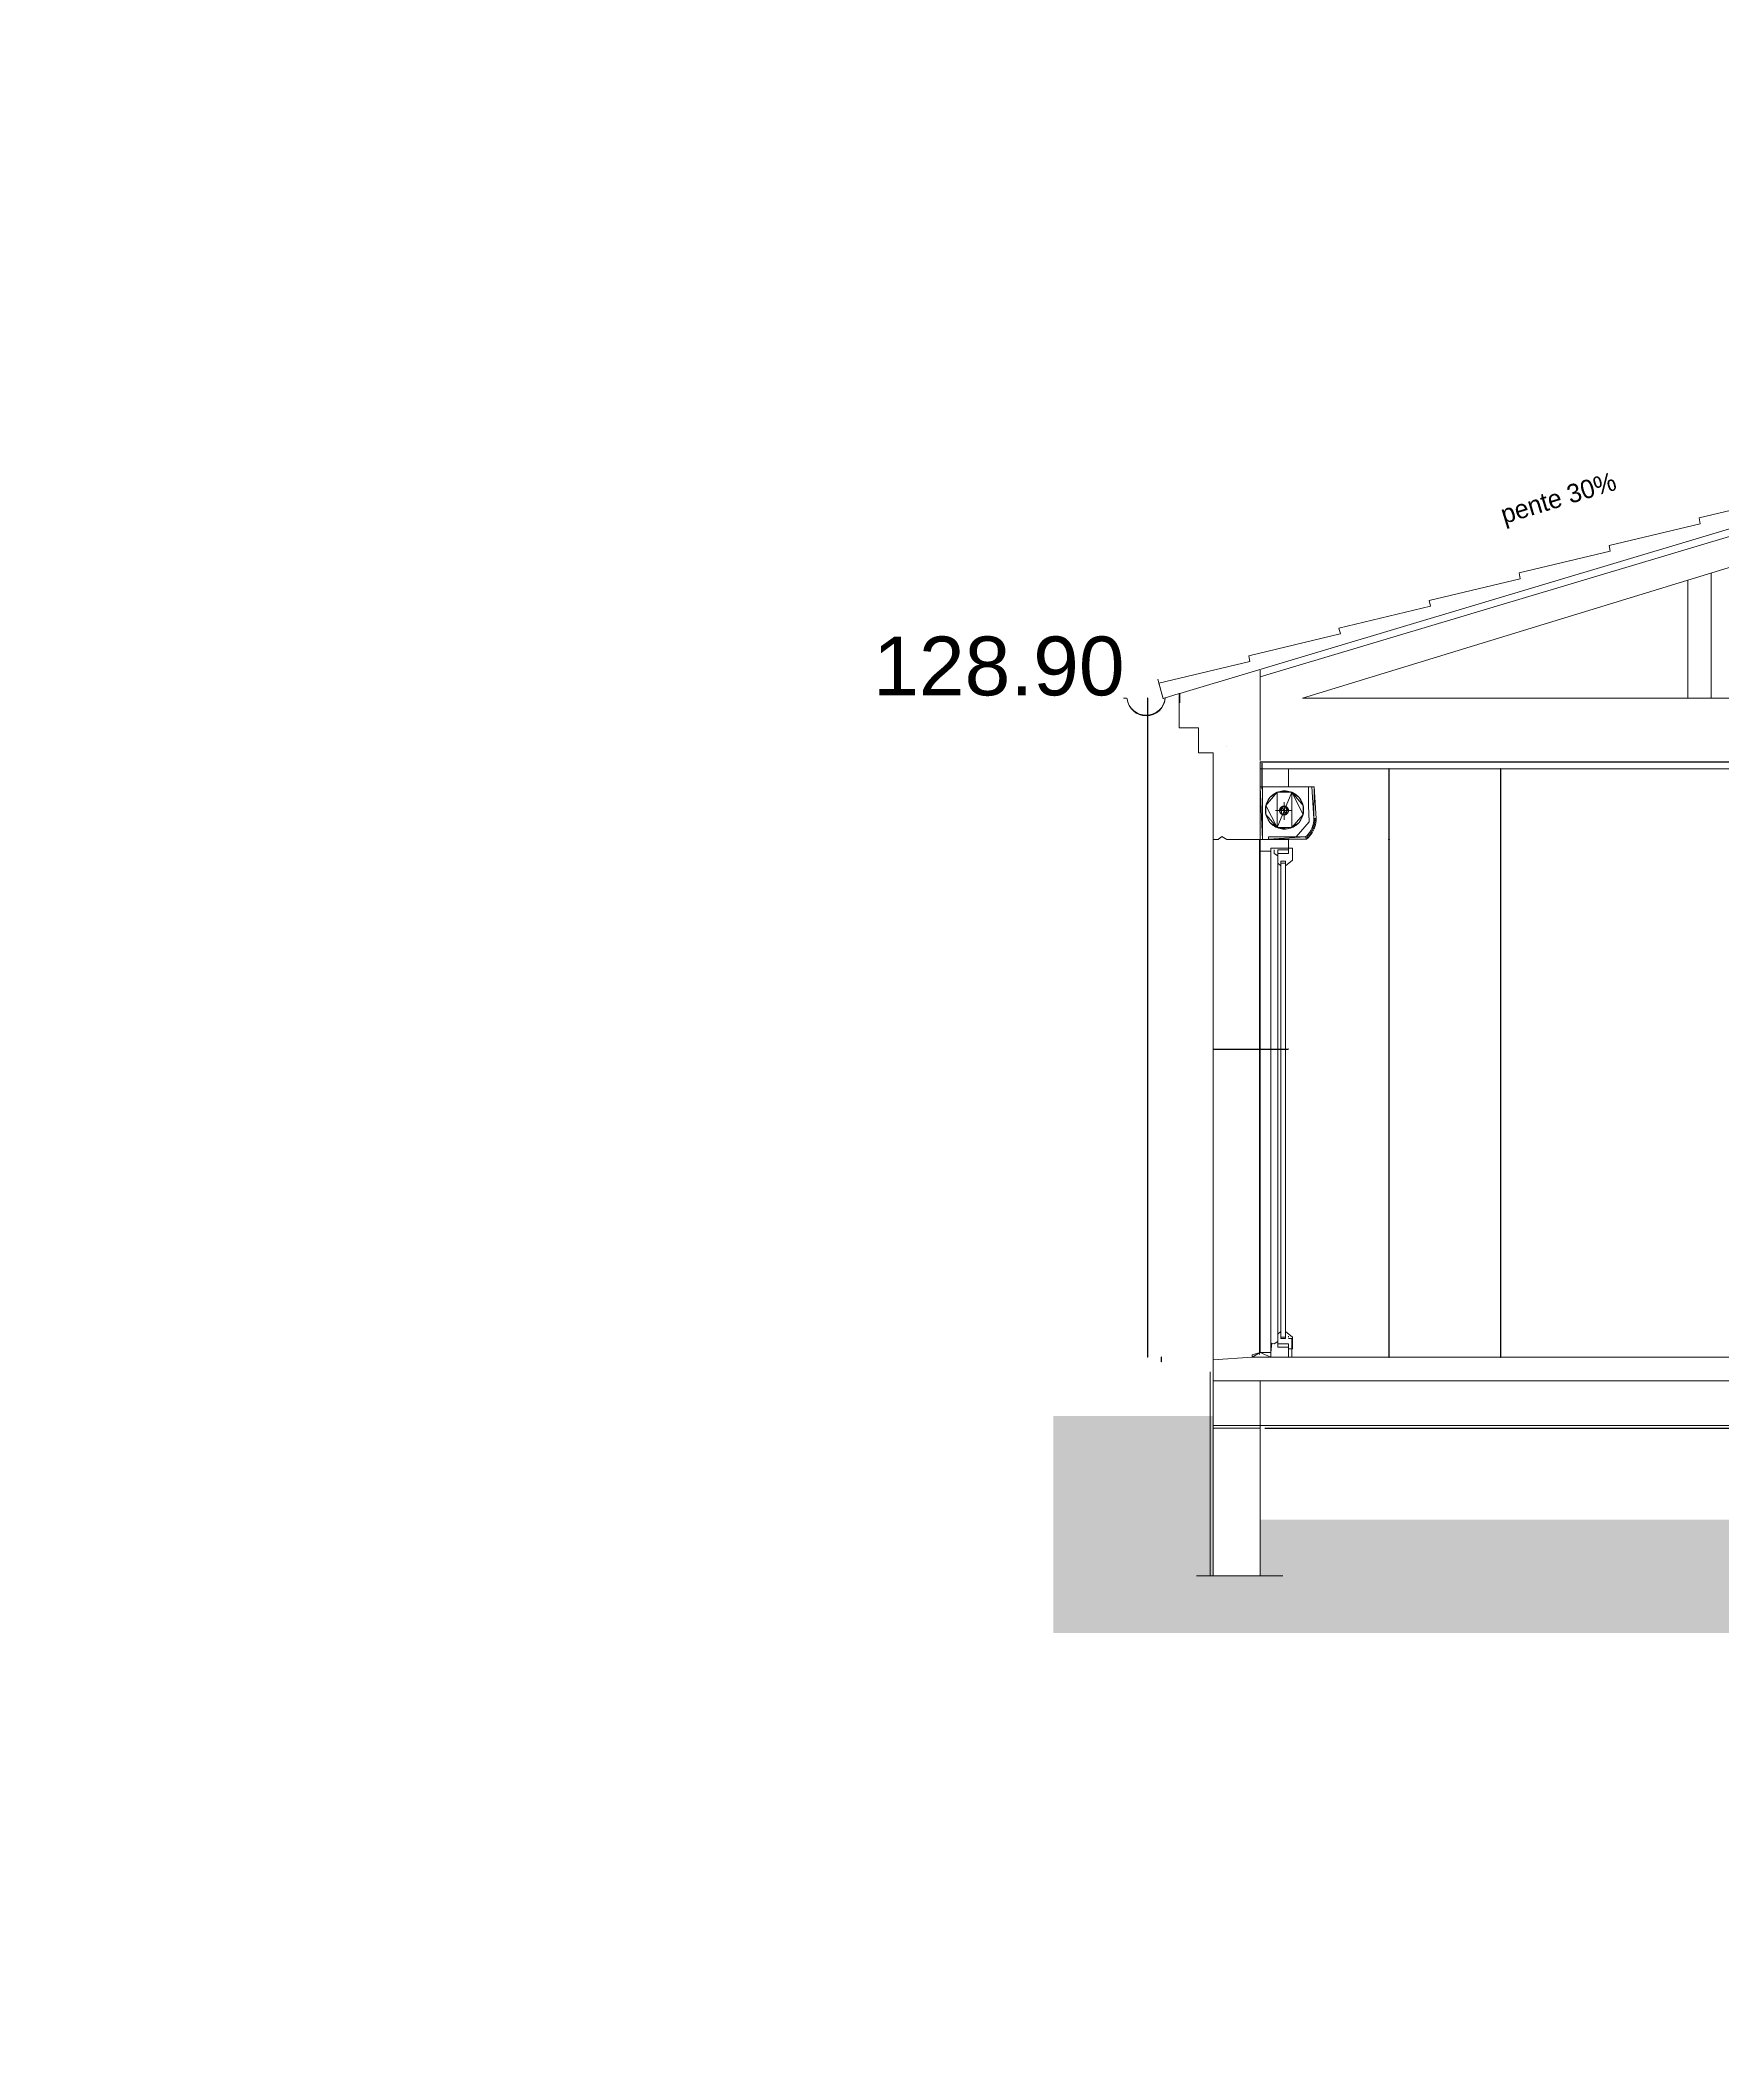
# Model space of a CAD drawing. Header units: metres. Extents: x -12536 to 12621, y -17191 to 9596.
# Drawn here: x -7895 to -7180, y -11956 to -11105 of the extents above; entities that cross this region are included whole.
import ezdxf
from ezdxf.enums import TextEntityAlignment as Align
from ezdxf.lldxf.tags import DXFTag

# ---------------------------------------------------------------- set-up
doc = ezdxf.new("R2010")
doc.units = ezdxf.units.M
doc.header["$MEASUREMENT"] = 0
doc.header["$PDMODE"] = 2
doc.header["$PDSIZE"] = 0.25
for name, color, linetype in [('Calque commun', 7, 'Continuous'), ('Cotations', 7, 'Continuous'), ('Layer4', 7, 'Continuous'), ('Textes', 7, 'Continuous')]:
    doc.layers.add(name, color=color, linetype=linetype)
doc.styles.add('Arial8', font='arial.ttf', dxfattribs={"height": 0.25})
doc.styles.add('Century Gothic18', font='GOTHIC.TTF', dxfattribs={"height": 0.18})
doc.styles.add('Century Gothic25', font='GOTHIC.TTF', dxfattribs={"height": 0.206042})
tags = doc.linetypes.add('HIDDEN', pattern=[0.375, 0.25, -0.125]).pattern_tags.tags
tags[6:7] = [DXFTag(74, 4), DXFTag(75, 0), DXFTag(340, '0'), DXFTag(46, 1.0), DXFTag(50, 0.0), DXFTag(44, 0.0), DXFTag(45, 0.0)]
tags[4:5] = [DXFTag(74, 4), DXFTag(75, 0), DXFTag(340, '0'), DXFTag(46, 1.0), DXFTag(50, 0.0), DXFTag(44, 0.0), DXFTag(45, 0.0)]
tags = doc.linetypes.add('HIDDENX2', pattern=[0.75, 0.5, -0.25]).pattern_tags.tags
tags[6:7] = [DXFTag(74, 4), DXFTag(75, 0), DXFTag(340, '0'), DXFTag(46, 1.0), DXFTag(50, 0.0), DXFTag(44, 0.0), DXFTag(45, 0.0)]
tags[4:5] = [DXFTag(74, 4), DXFTag(75, 0), DXFTag(340, '0'), DXFTag(46, 1.0), DXFTag(50, 0.0), DXFTag(44, 0.0), DXFTag(45, 0.0)]
doc.dimstyles.new('DIM21', dxfattribs={"dimtxt": 0.18, "dimasz": 0.035, "dimexe": 0.05, "dimexo": 0, "dimgap": 0.05, "dimtad": 1, "dimzin": 1, "dimdsep": 46, "dimtxsty": 'Century Gothic18', "dimblk": 'ORIGIN', "dimcen": 0.09, "dimdle": 0.05, "dimadec": 0, "dimazin": 0, "dimtfac": 1, "dimtdec": 4, "dimtix": 1, "dimtofl": 0, "dimtmove": 0, "dimatfit": 3, "dimfxl": 0.05, "dimfxlon": 1, "dimfrac": 2, "dimtolj": 1, "dimtzin": 0, "dimarcsym": 2})

# ---------------------------------------------------------------- blocks, each defined once
blk = doc.blocks.new('_ORIGIN')
at = {"color": 0, "linetype": 'ByBlock', "lineweight": -2}
blk.add_line((0, 0), (-1, 0), dxfattribs=at)
blk.add_circle((0, 0), 0.5, dxfattribs=at)
blk = doc.blocks.new('*D2116')
at = {"layer": 'Cotations', "color": 0, "linetype": 'ByBlock', "lineweight": -2, "transparency": 16777216}
for p, q in [((-7322.03, -11444.18), (-7321.93, -11444.18)), ((-7321.98, -11664.14), (-7321.98, -11444.21)), ((-7322.03, -11664.18), (-7321.93, -11664.18))]:
    blk.add_line(p, q, dxfattribs=at)
at = {"layer": 'Defpoints', "color": 0, "linetype": 'Continuous', "transparency": 16777216}
for p in [(-7335.95, -11444.18), (-7321.98, -11444.18), (-7335.95, -11664.18)]:
    blk.add_point(p, dxfattribs=at)
at = {"layer": 'Cotations', "color": 0, "linetype": 'Continuous', "lineweight": -2, "transparency": 16777216, "xscale": 0.03500000014901161, "yscale": 0.03500000014901161, "zscale": 0.03500000014901161}
for p, rotation in [((-7321.98, -11444.18), 90), ((-7321.98, -11664.18), 270)]:
    blk.add_blockref('_ORIGIN', p, dxfattribs=dict(at, rotation=rotation))
at = {"layer": 'Cotations', "color": 7, "linetype": 'Continuous', "lineweight": 5, "transparency": 16777216, "insert": (-7322.03, -11554.18), "char_height": 0.18, "attachment_point": 8, "rotation": 90, "line_spacing_factor": 0.776067, "style": 'Century Gothic18'}
blk.add_mtext('\\A1;220.00', dxfattribs=at)
blk = doc.blocks.new('*D2117')
at = {"layer": 'Cotations', "color": 0, "linetype": 'ByBlock', "lineweight": -2, "transparency": 16777216}
for p, q in [((-7274.49, -11414.18), (-7274.59, -11414.18)), ((-7274.54, -11664.14), (-7274.54, -11414.21)), ((-7274.49, -11664.18), (-7274.59, -11664.18))]:
    blk.add_line(p, q, dxfattribs=at)
at = {"layer": 'Defpoints', "color": 0, "linetype": 'Continuous', "transparency": 16777216}
for p in [(-7274.54, -11414.18), (-7242.31, -11414.18), (-7242.31, -11664.18)]:
    blk.add_point(p, dxfattribs=at)
at = {"layer": 'Cotations', "color": 0, "linetype": 'Continuous', "lineweight": -2, "transparency": 16777216, "xscale": 0.03500000014901161, "yscale": 0.03500000014901161, "zscale": 0.03500000014901161}
for p, rotation in [((-7274.54, -11414.18), 90), ((-7274.54, -11664.18), 270)]:
    blk.add_blockref('_ORIGIN', p, dxfattribs=dict(at, rotation=rotation))
at = {"layer": 'Cotations', "color": 7, "linetype": 'Continuous', "lineweight": 5, "transparency": 16777216, "insert": (-7274.59, -11539.18), "char_height": 0.18, "attachment_point": 8, "rotation": 90, "line_spacing_factor": 0.776067, "style": 'Century Gothic18'}
blk.add_mtext('\\A1;250.00', dxfattribs=at)
blk = doc.blocks.new('*D2118')
at = {"layer": 'Cotations', "color": 0, "linetype": 'ByBlock', "lineweight": -2, "transparency": 16777216}
for p, q in [((-7376.74, -11533.28), (-7376.74, -11533.38)), ((-7376.7, -11533.33), (-7364.77, -11533.33)), ((-7364.74, -11533.28), (-7364.74, -11533.38))]:
    blk.add_line(p, q, dxfattribs=at)
at = {"layer": 'Defpoints', "color": 0, "linetype": 'Continuous', "transparency": 16777216}
for p in [(-7376.74, -11414.18), (-7364.74, -11414.18), (-7364.74, -11533.33)]:
    blk.add_point(p, dxfattribs=at)
at = {"layer": 'Cotations', "color": 0, "linetype": 'Continuous', "lineweight": -2, "transparency": 16777216, "xscale": 0.03500000014901161, "yscale": 0.03500000014901161, "zscale": 0.03500000014901161, "rotation": 180}
blk.add_blockref('_ORIGIN', (-7376.74, -11533.33), dxfattribs=at)
at = {"layer": 'Cotations', "color": 0, "linetype": 'Continuous', "lineweight": -2, "transparency": 16777216, "xscale": 0.03500000014901161, "yscale": 0.03500000014901161, "zscale": 0.03500000014901161}
blk.add_blockref('_ORIGIN', (-7364.74, -11533.33), dxfattribs=at)
at = {"layer": 'Cotations', "color": 7, "linetype": 'Continuous', "lineweight": 5, "transparency": 16777216, "insert": (-7370.74, -11533.28), "char_height": 0.18, "attachment_point": 8, "line_spacing_factor": 0.776067, "style": 'Century Gothic18'}
blk.add_mtext('\\A1;12.00', dxfattribs=at)
blk = doc.blocks.new('*D2119')
at = {"layer": 'Cotations', "color": 0, "linetype": 'ByBlock', "lineweight": -2, "transparency": 16777216}
for p, q in [((-7396.74, -11533.28), (-7396.74, -11533.38)), ((-7396.7, -11533.33), (-7376.77, -11533.33)), ((-7376.74, -11533.28), (-7376.74, -11533.38))]:
    blk.add_line(p, q, dxfattribs=at)
at = {"layer": 'Defpoints', "color": 0, "linetype": 'Continuous', "transparency": 16777216}
for p in [(-7396.74, -11404.73), (-7376.74, -11414.18), (-7376.74, -11533.33)]:
    blk.add_point(p, dxfattribs=at)
at = {"layer": 'Cotations', "color": 0, "linetype": 'Continuous', "lineweight": -2, "transparency": 16777216, "xscale": 0.03500000014901161, "yscale": 0.03500000014901161, "zscale": 0.03500000014901161, "rotation": 180}
blk.add_blockref('_ORIGIN', (-7396.74, -11533.33), dxfattribs=at)
at = {"layer": 'Cotations', "color": 0, "linetype": 'Continuous', "lineweight": -2, "transparency": 16777216, "xscale": 0.03500000014901161, "yscale": 0.03500000014901161, "zscale": 0.03500000014901161}
blk.add_blockref('_ORIGIN', (-7376.74, -11533.33), dxfattribs=at)
at = {"layer": 'Cotations', "color": 7, "linetype": 'Continuous', "lineweight": 5, "transparency": 16777216, "insert": (-7386.74, -11533.28), "char_height": 0.18, "attachment_point": 8, "line_spacing_factor": 0.776067, "style": 'Century Gothic18'}
blk.add_mtext('\\A1;20.00', dxfattribs=at)
blk = doc.blocks.new('*D2121')
at = {"layer": 'Cotations', "color": 0, "linetype": 'ByBlock', "lineweight": -2, "transparency": 16777216}
for p, q in [((-7322.03, -11414.18), (-7321.93, -11414.18)), ((-7321.98, -11444.14), (-7321.98, -11414.21)), ((-7322.03, -11444.18), (-7321.93, -11444.18))]:
    blk.add_line(p, q, dxfattribs=at)
at = {"layer": 'Defpoints', "color": 0, "linetype": 'Continuous', "transparency": 16777216}
for p in [(-7335.95, -11414.18), (-7321.98, -11414.18), (-7335.95, -11444.18)]:
    blk.add_point(p, dxfattribs=at)
at = {"layer": 'Cotations', "color": 0, "linetype": 'Continuous', "lineweight": -2, "transparency": 16777216, "xscale": 0.03500000014901161, "yscale": 0.03500000014901161, "zscale": 0.03500000014901161}
for p, rotation in [((-7321.98, -11414.18), 90), ((-7321.98, -11444.18), 270)]:
    blk.add_blockref('_ORIGIN', p, dxfattribs=dict(at, rotation=rotation))
at = {"layer": 'Cotations', "color": 7, "linetype": 'Continuous', "lineweight": 5, "transparency": 16777216, "insert": (-7322.03, -11429.18), "char_height": 0.18, "attachment_point": 8, "rotation": 90, "line_spacing_factor": 0.776067, "style": 'Century Gothic18'}
blk.add_mtext('\\A1;30.00', dxfattribs=at)
blk = doc.blocks.new('*D1980')
at = {"layer": 'Cotations', "color": 0, "linetype": 'ByBlock', "lineweight": -2, "transparency": 16777216}
for p, q in [((-7418.69, -11664.18), (-7418.74, -11664.18)), ((-7418.69, -11666.18), (-7418.74, -11666.18)), ((-7418.69, -11666.15), (-7418.69, -11664.21))]:
    blk.add_line(p, q, dxfattribs=at)
at = {"layer": 'Defpoints', "color": 0, "linetype": 'Continuous', "transparency": 16777216}
for p in [(-7418.69, -11664.18), (-7418.69, -11664.18), (-7418.69, -11666.18)]:
    blk.add_point(p, dxfattribs=at)
at = {"layer": 'Cotations', "color": 0, "linetype": 'Continuous', "lineweight": -2, "transparency": 16777216, "xscale": 0.03500000014901161, "yscale": 0.03500000014901161, "zscale": 0.03500000014901161}
for p, rotation in [((-7418.69, -11664.18), 90), ((-7418.69, -11666.18), 270)]:
    blk.add_blockref('_ORIGIN', p, dxfattribs=dict(at, rotation=rotation))
at = {"layer": 'Cotations', "color": 7, "linetype": 'Continuous', "lineweight": 5, "transparency": 16777216, "insert": (-7418.74, -11665.18), "char_height": 0.18, "attachment_point": 8, "rotation": 90, "line_spacing_factor": 0.776067, "style": 'Century Gothic18'}
blk.add_mtext('\\A1;2.00', dxfattribs=at)
blk = doc.blocks.new('*D1982')
at = {"layer": 'Cotations', "color": 0, "linetype": 'ByBlock', "lineweight": -2, "transparency": 16777216}
for p, q in [((-7424.52, -11384.18), (-7424.57, -11384.18)), ((-7424.52, -11664.14), (-7424.52, -11384.22)), ((-7424.52, -11664.18), (-7424.57, -11664.18))]:
    blk.add_line(p, q, dxfattribs=at)
at = {"layer": 'Defpoints', "color": 0, "linetype": 'Continuous', "transparency": 16777216}
for p in [(-7424.52, -11384.18), (-7424.52, -11384.18), (-7424.52, -11664.18)]:
    blk.add_point(p, dxfattribs=at)
at = {"layer": 'Cotations', "color": 0, "linetype": 'Continuous', "lineweight": -2, "transparency": 16777216, "xscale": 0.03500000014901161, "yscale": 0.03500000014901161, "zscale": 0.03500000014901161}
for p, rotation in [((-7424.52, -11384.18), 90), ((-7424.52, -11664.18), 270)]:
    blk.add_blockref('_ORIGIN', p, dxfattribs=dict(at, rotation=rotation))
at = {"layer": 'Cotations', "color": 7, "linetype": 'Continuous', "lineweight": 5, "transparency": 16777216, "insert": (-7424.57, -11524.18), "char_height": 0.18, "attachment_point": 8, "rotation": 90, "line_spacing_factor": 0.776067, "style": 'Century Gothic18'}
blk.add_mtext('\\A1;280.00', dxfattribs=at)

msp = doc.modelspace()

# ---------------------------------------------------------------- hatches: boundary and pattern name
at = {"layer": 'Calque commun', "linetype": 'Continuous', "lineweight": 20, "true_color": 0xc0c0c0}
msp.add_hatch(color=9, dxfattribs=at).paths.add_polyline_path([(-6430.719, -11781.407), (-6430.719, -11674.18), (-6496.577, -11674.18), (-6496.577, -11734.674), (-6496.577, -11757.075), (-6516.577, -11757.075), (-6516.577, -11733.18), (-7376.738, -11733.18), (-7376.738, -11757.075), (-7396.737, -11757.075), (-7396.737, -11689.181), (-7464.622, -11689.181), (-7464.622, -11781.407)])

# ---------------------------------------------------------------- linework, layer by layer
at = {"layer": 'Calque commun', "color": 7, "linetype": 'Continuous', "lineweight": 20}
for p, q in [((-7410.824, -11382.232), (-6945.134, -11242.764)), ((-7376.738, -11375.165), (-6945.134, -11245.903)), ((-7417.945, -11384.532), (-7420.212, -11376.106)), ((-7417.945, -11384.531), (-7420.212, -11376.106)), ((-7376.738, -11410.679), (-7376.738, -11375.165)), ((-7433.507, -11384.18), (-7434.849, -11384.18)), ((-7433.322, -11384.332), (-7433.507, -11384.18)), ((-7391.189, -11404.56), (-7391.189, -11404.56)), ((-7396.737, -11415.107), (-7396.737, -11415.107)), ((-6516.577, -11411.179), (-7376.738, -11411.179)), ((-7376.738, -11414.179), (-7376.738, -11411.179)), ((-6516.577, -11414.179), (-7376.738, -11414.179)), ((-7376.738, -11414.179), (-7376.738, -11444.179)), ((-7376.738, -11444.178), (-7376.738, -11414.179)), ((-7376.738, -11414.18), (-7376.738, -11444.179)), ((-7364.738, -11414.179), (-7364.738, -11421.812)), ((-7394.589, -11444.179), (-7396.737, -11444.179)), ((-7393.089, -11443.021), (-7394.589, -11444.178)), ((-7390.871, -11444.179), (-7393.089, -11443.021)), ((-7390.873, -11444.179), (-7376.738, -11444.179)), ((-7377.078, -11444.179), (-7364.738, -11444.179)), ((-7376.738, -11444.179), (-7376.738, -11449.177)), ((-7376.738, -11449.177), (-7372.246, -11449.177)), ((-7364.737, -11447.981), (-7372.246, -11447.981)), ((-7372.246, -11447.981), (-7372.246, -11449.177)), ((-7372.246, -11449.177), (-7372.246, -11447.981)), ((-7372.246, -11447.981), (-7364.737, -11447.981)), ((-7364.738, -11447.121), (-7364.738, -11444.179)), ((-7364.738, -11444.179), (-7364.738, -11447.981)), ((-7380.186, -11664.18), (-7396.737, -11665.285)), ((-7396.737, -11665.285), (-7396.737, -11674.18)), ((-7396.737, -11757.075), (-7396.737, -11669.18)), ((-7364.738, -11664.18), (-7380.186, -11664.18)), ((-6516.577, -11664.18), (-7364.738, -11664.18)), ((-7396.737, -11757.075), (-7396.737, -11674.18)), ((-6496.576, -11674.18), (-7396.737, -11674.18)), ((-7376.738, -11693.181), (-7376.738, -11674.18)), ((-7366.737, -11674.18), (-7366.737, -11674.18)), ((-7366.737, -11674.18), (-7366.737, -11674.18)), ((-7366.737, -11674.18), (-7366.737, -11674.18)), ((-7366.737, -11674.18), (-7366.737, -11674.18)), ((-6516.575, -11693.181), (-7396.737, -11693.181)), ((-7376.738, -11694.27), (-7396.737, -11694.27)), ((-7376.738, -11693.181), (-7376.738, -11757.075)), ((-7376.738, -11695.18), (-7376.738, -11757.075))]:
    msp.add_line(p, q, dxfattribs=at)
at = {"layer": 'Calque commun', "color": 7, "linetype": 'Continuous', "lineweight": 5}
for p, q in [((-7358.707, -11384.18), (-6945.133, -11257.538)), ((-7185.026, -11330.997), (-7185.026, -11384.18)), ((-7195.025, -11384.18), (-7195.025, -11334.059)), ((-7358.707, -11384.18), (-6531.557, -11384.18)), ((-7185.026, -11384.18), (-7195.025, -11384.18)), ((-7185.023, -11384.2), (-7195.023, -11384.2)), ((-7411.123, -11396.771), (-7411.123, -11394.884)), ((-7402.985, -11407.438), (-7402.985, -11405.491)), ((-7356.157, -11429.741), (-7356.157, -11421.812)), ((-7363.188, -11431.935), (-7370.195, -11431.935)), ((-7366.594, -11435.905), (-7366.594, -11428.422)), ((-7355.876, -11436.69), (-7356.157, -11429.741)), ((-7361.442, -11443.071), (-7355.876, -11436.69)), ((-7361.442, -11443.071), (-7355.876, -11436.69)), ((-7396.737, -11444.179), (-7396.737, -11667.37)), ((-7377.078, -11444.179), (-7364.738, -11444.179)), ((-7377.078, -11444.179), (-7364.737, -11444.179)), ((-7377.078, -11444.179), (-7377.078, -11663.083)), ((-7364.737, -11444.179), (-7376.738, -11444.179)), ((-7364.737, -11444.179), (-7376.738, -11444.179)), ((-7376.738, -11449.177), (-7376.738, -11662.179)), ((-7372.246, -11449.177), (-7372.239, -11662.18)), ((-7370.737, -11448.678), (-7370.737, -11450.178)), ((-7370.737, -11448.678), (-7370.737, -11450.178)), ((-7370.737, -11450.178), (-7369.237, -11451.179)), ((-7370.737, -11450.178), (-7369.237, -11451.179)), ((-7369.237, -11450.178), (-7369.237, -11448.678)), ((-7369.237, -11448.678), (-7364.737, -11448.678)), ((-7369.237, -11450.178), (-7369.237, -11448.678)), ((-7369.237, -11448.678), (-7364.737, -11448.678)), ((-7369.237, -11451.179), (-7369.237, -11450.178)), ((-7364.737, -11450.178), (-7369.237, -11450.178)), ((-7369.237, -11450.178), (-7369.237, -11454.254)), ((-7369.237, -11451.179), (-7369.237, -11450.178)), ((-7364.737, -11450.178), (-7369.237, -11450.178)), ((-7369.237, -11450.178), (-7369.237, -11454.254)), ((-7364.737, -11448.678), (-7364.737, -11444.179)), ((-7364.737, -11448.678), (-7364.737, -11444.179)), ((-7362.938, -11447.981), (-7364.737, -11447.981)), ((-7364.737, -11447.981), (-7364.737, -11450.178)), ((-7362.938, -11447.981), (-7364.737, -11447.981)), ((-7364.737, -11447.981), (-7364.737, -11450.178)), ((-7362.938, -11452.981), (-7362.938, -11447.981)), ((-7362.938, -11452.981), (-7362.938, -11447.981)), ((-7369.237, -11454.254), (-7368.012, -11455.411)), ((-7369.237, -11454.254), (-7368.012, -11455.411)), ((-7369.237, -11454.254), (-7369.237, -11654.411)), ((-7368.012, -11454.254), (-7368.012, -11453.446)), ((-7368.012, -11453.446), (-7366.012, -11453.446)), ((-7368.012, -11454.254), (-7368.012, -11453.446)), ((-7368.012, -11453.446), (-7366.012, -11453.446)), ((-7368.012, -11453.446), (-7368.012, -11656.214)), ((-7368.012, -11455.411), (-7368.012, -11454.254)), ((-7368.012, -11454.254), (-7366.012, -11454.254)), ((-7368.012, -11455.411), (-7368.012, -11454.254)), ((-7368.012, -11454.254), (-7366.012, -11454.254)), ((-7366.012, -11455.414), (-7362.938, -11452.981)), ((-7366.012, -11455.414), (-7362.938, -11452.981)), ((-7366.012, -11453.446), (-7366.012, -11455.414)), ((-7366.012, -11453.446), (-7366.012, -11455.414)), ((-7366.012, -11453.446), (-7366.012, -11656.214)), ((-7369.237, -11654.411), (-7368.012, -11653.255)), ((-7369.237, -11658.487), (-7369.237, -11654.411)), ((-7366.012, -11653.251), (-7362.938, -11655.685)), ((-7372.239, -11662.18), (-7371.798, -11658.261)), ((-7371.798, -11658.261), (-7370.737, -11658.487)), ((-7370.737, -11658.487), (-7369.237, -11657.487)), ((-7369.237, -11659.987), (-7369.237, -11657.203)), ((-7369.237, -11658.487), (-7369.237, -11659.987)), ((-7364.737, -11658.487), (-7369.237, -11658.487)), ((-7364.737, -11659.987), (-7369.237, -11659.987)), ((-7369.237, -11659.987), (-7364.737, -11659.987)), ((-7368.012, -11655.62), (-7366.012, -11655.62)), ((-7368.012, -11656.214), (-7366.012, -11656.214)), ((-7364.737, -11655.298), (-7364.737, -11655.708)), ((-7364.737, -11656.179), (-7363.238, -11656.179)), ((-7364.737, -11663.987), (-7364.737, -11658.487)), ((-7362.938, -11660.685), (-7364.737, -11660.685)), ((-7363.238, -11656.179), (-7363.238, -11664.179)), ((-7362.938, -11655.685), (-7362.938, -11660.685))]:
    msp.add_line(p, q, dxfattribs=at)
at = {"layer": 'Calque commun', "color": 5, "linetype": 'ByBlock', "lineweight": -2}
msp.add_line((-7376.738, -11411.179), (-6516.577, -11411.179), dxfattribs=at)
at = {"layer": 'Calque commun', "color": 3, "linetype": 'ByBlock', "lineweight": -2}
for p, q in [((-7375.989, -11411.785), (-7375.989, -11422.922)), ((-7374.799, -11694.27), (-6514.637, -11694.27))]:
    msp.add_line(p, q, dxfattribs=at)
at = {"layer": 'Calque commun', "color": 7, "linetype": 'HIDDEN', "lineweight": 20}
msp.add_line((-7398.008, -11670.384), (-7398.008, -11757.075), dxfattribs=at)
at = {"layer": 'Calque commun', "color": 7, "linetype": 'HIDDENX2', "lineweight": 20}
msp.add_line((-7367.134, -11757.075), (-7403.84, -11757.075), dxfattribs=at)
at = {"layer": 'Calque commun', "color": 7, "linetype": 'Continuous', "lineweight": 20, "flags": 128}
msp.add_lwpolyline([(-7433.308, -11384.435, 0.9019888), (-7417.059, -11384.332)], format="xyb", dxfattribs=at)
at = {"layer": 'Calque commun', "color": 7, "linetype": 'Continuous', "lineweight": 5, "flags": 128}
msp.add_lwpolyline([(-7433.307, -11384.435, 0.8771224), (-7417.04, -11384.18)], format="xyb", dxfattribs=at)
at = {"layer": 'Cotations', "color": 7, "linetype": 'Continuous', "lineweight": 20}
for p, q in [((-7376.738, -11375.165), (-7376.738, -11372.282)), ((-7410.824, -11382.107), (-7410.824, -11386.163)), ((-7410.824, -11385.374), (-7410.824, -11382.232))]:
    msp.add_line(p, q, dxfattribs=at)
at = {"layer": 'Cotations', "color": 20, "linetype": 'Continuous', "lineweight": 5}
msp.add_line((-7410.824, -11386.163), (-7410.824, -11382.107), dxfattribs=at)
at = {"layer": 'Cotations', "color": 6, "linetype": 'Continuous', "lineweight": 20}
msp.add_polyline3d([(-7396.737, -11444.179, 0), (-7396.737, -11407.438, 0), (-7402.985, -11407.438, 0), (-7402.985, -11396.771, 0), (-7411.122, -11396.771, 0), (-7411.122, -11382.233, 0), (-7417.984, -11384.377, 0), (-7419.789, -11377.872, 0), (-7381.061, -11368.649, 0), (-7381.519, -11366.154, 0), (-7342.792, -11356.932, 0), (-7342.594, -11356.879, 0), (-7343.252, -11354.437, 0), (-7304.324, -11345.166, 0), (-7304.91, -11342.702, 0), (-7266.254, -11333.497, 0), (-7266.712, -11331.001, 0), (-7227.984, -11321.78, 0), (-7228.443, -11319.284, 0), (-7189.715, -11310.062, 0), (-7190.173, -11307.566, 0), (-7151.446, -11298.344, 0)], dxfattribs=at)

# ---------------------------------------------------------------- texts
at = {"layer": 'Layer4', "color": 7, "linetype": 'ByBlock', "lineweight": -2, "style": 'Century Gothic25'}
msp.add_text('pente 30%', height=7.9, rotation=16.927455, dxfattribs=at).set_placement((-7275.341, -11302.639), align=Align.TOP_LEFT)
at = {"layer": 'Textes', "color": 5, "linetype": 'ByBlock', "lineweight": -2, "style": 'Arial8'}
msp.add_text('128.90', height=25, dxfattribs=at).set_placement((-7541.166, -11383.012))

# ---------------------------------------------------------------- dimensions: what is measured, and where the dimension line sits
at = {"layer": 'Cotations', "color": 14, "linetype": 'Continuous', "lineweight": 5}
dim = msp.add_linear_dim(base=(-7424.524, -11384.18), p1=(-7424.519, -11664.18), p2=(-7424.518, -11384.18), angle=90, dimstyle='DIM21', override={"dimclrt": 7}, dxfattribs=at)
dim.commit()
dim.dimension.update_dxf_attribs({"geometry": '*D1982', "text_midpoint": (-7424.668, -11524.18)})
dim = msp.add_linear_dim(base=(-7376.738, -11533.327), p1=(-7396.737, -11404.732), p2=(-7376.738, -11414.179), dimstyle='DIM21', override={"dimclrt": 7}, dxfattribs=at)
dim.commit()
dim.dimension.update_dxf_attribs({"geometry": '*D2119', "text_midpoint": (-7386.738, -11533.183)})
for p1, p2, distance, picture, middle in [((-7376.738, -11414.179), (-7364.738, -11414.179), -119.148, '*D2118', (-7370.738, -11533.183)), ((-7335.951, -11444.179), (-7335.951, -11414.179), -13.972, '*D2121', (-7322.123, -11429.179)), ((-7242.309, -11664.179), (-7242.309, -11414.179), 32.228, '*D2117', (-7274.682, -11539.179)), ((-7335.951, -11664.179), (-7335.951, -11444.179), -13.972, '*D2116', (-7322.123, -11554.179)), ((-7418.69, -11666.18), (-7418.69, -11664.18), 0, '*D1980', (-7418.835, -11665.18))]:
    dim = msp.add_aligned_dim(p1=p1, p2=p2, distance=distance, dimstyle='DIM21', override={"dimclrt": 7}, dxfattribs=at)
    dim.commit()
    dim.dimension.update_dxf_attribs({"geometry": picture, "text_midpoint": middle})

# ---------------------------------------------------------------- meshes
at = {"layer": 'Calque commun', "color": 7, "linetype": 'Continuous', "lineweight": 5}
mesh = msp.add_polyface(dxfattribs=at)
corners = [(-6255.473, -10253.272), (-12255.473, -10253.272), (-12255.473, -14453.272), (-6255.473, -14453.272)]
mesh.append_faces([[corners[k] for k in face] for face in [(0, 1, 2, 3)]], dxfattribs={"color": 7})
mesh = msp.add_polyface(dxfattribs=at)
corners = [(-7357.425, -11443.179), (-7356.375, -11443.553), (-7357.051, -11444.173), (-7354.843, -11439.612), (-7353.833, -11439.772), (-7354.219, -11440.604), (-7356.792, -11442.557), (-7356.214, -11441.884), (-7355.75, -11442.882), (-7352.978, -11436.22), (-7353.969, -11436.19), (-7353.932, -11435.304), (-7373.234, -11444.173), (-7373.234, -11443.178), (-7355.18, -11442.164), (-7354.263, -11437.937), (-7353.265, -11438.03), (-7353.515, -11438.912), (-7355.694, -11441.166), (-7354.079, -11437.07), (-7354.669, -11441.403), (-7355.236, -11440.407), (-7354.518, -11438.787), (-7353.85, -11421.812), (-7352.942, -11435.304), (-7375.737, -11444.179), (-7376.738, -11421.812), (-7375.737, -11421.812), (-7354.765, -11421.812), (-7376.738, -11444.179), (-7353.086, -11437.131)]
mesh.append_faces([[corners[k] for k in face] for face in [(0, 12, 13)]], dxfattribs={"vtx0": -1, "color": 7})
mesh.append_faces([[corners[k] for k in face] for face in [(15, 17, 22), (25, 26, 27), (20, 21, 5), (1, 6, 8), (3, 5, 21), (9, 11, 24), (14, 18, 20)]], dxfattribs={"vtx0": -1, "vtx1": -1, "color": 7})
mesh.append_faces([[corners[k] for k in face] for face in [(0, 1, 2), (3, 4, 5), (9, 10, 11), (15, 16, 17), (14, 7, 18), (20, 18, 21), (11, 23, 24), (0, 2, 12), (30, 19, 10)]], dxfattribs={"vtx0": -1, "vtx2": -1, "color": 7})
mesh.append_faces([[corners[k] for k in face] for face in [(6, 7, 8), (14, 8, 7), (15, 19, 16), (0, 6, 1), (3, 22, 4), (11, 28, 23), (17, 4, 22), (30, 16, 19), (28, 27, 26), (9, 30, 10)]], dxfattribs={"vtx1": -1, "vtx2": -1, "color": 7})
mesh.append_faces([[corners[k] for k in face] for face in [(25, 29, 26)]], dxfattribs={"vtx2": -1, "color": 7})
mesh = msp.add_polyface(dxfattribs=at)
corners = [(-7375.737, -11421.812), (-7375.737, -11444.179), (-7376.738, -11421.812), (-7356.792, -11442.557), (-7356.214, -11441.884), (-7355.75, -11442.882), (-7354.079, -11437.07), (-7353.969, -11436.19), (-7353.086, -11437.131), (-7356.375, -11443.553), (-7355.694, -11441.166), (-7355.18, -11442.164), (-7376.738, -11444.179), (-7357.051, -11444.173), (-7357.425, -11443.179), (-7354.765, -11421.812), (-7355.236, -11440.407), (-7354.843, -11439.612), (-7354.219, -11440.604), (-7353.932, -11435.304), (-7352.978, -11436.22), (-7354.669, -11441.403), (-7353.265, -11438.03), (-7354.263, -11437.937), (-7352.942, -11435.304), (-7353.85, -11421.812), (-7354.518, -11438.787), (-7353.515, -11438.912), (-7353.833, -11439.772), (-7373.234, -11444.173), (-7373.234, -11443.178)]
mesh.append_faces([[corners[k] for k in face] for face in [(13, 14, 9), (6, 22, 23), (20, 19, 24), (26, 28, 17), (29, 14, 13), (18, 17, 28), (21, 16, 18)]], dxfattribs={"vtx0": -1, "vtx1": -1, "color": 7})
mesh.append_faces([[corners[k] for k in face] for face in [(3, 5, 9), (2, 15, 0), (21, 10, 16), (6, 8, 22), (25, 19, 15), (23, 22, 27), (7, 20, 8), (4, 11, 5), (26, 27, 28)]], dxfattribs={"vtx0": -1, "vtx2": -1, "color": 7})
mesh.append_faces([[corners[k] for k in face] for face in [(0, 1, 2), (3, 4, 5), (6, 7, 8), (4, 10, 11), (16, 17, 18), (7, 19, 20), (2, 25, 15), (21, 11, 10), (26, 23, 27), (14, 3, 9), (25, 24, 19)]], dxfattribs={"vtx1": -1, "vtx2": -1, "color": 7})
mesh.append_faces([[corners[k] for k in face] for face in [(1, 12, 2), (29, 30, 14)]], dxfattribs={"vtx2": -1, "color": 7})
mesh = msp.add_polyface(dxfattribs=at)
corners = [(-7360.22, -11426.423), (-7359.471, -11427.455), (-7358.497, -11429.804), (-7372.58, -11426.423), (-7373.329, -11427.455), (-7372.975, -11426.925), (-7368.911, -11439.431), (-7369.51, -11439.21), (-7367.671, -11439.728), (-7363.29, -11439.21), (-7358.497, -11433.599), (-7360.22, -11436.98), (-7360.653, -11437.448), (-7361.122, -11437.881), (-7361.623, -11438.276), (-7372.147, -11425.955), (-7371.177, -11425.127), (-7358.298, -11432.339), (-7358.373, -11432.973), (-7365.129, -11439.728), (-7366.4, -11439.829), (-7359.471, -11435.948), (-7358.373, -11430.43), (-7358.298, -11431.064), (-7374.502, -11431.064), (-7374.427, -11430.43), (-7374.302, -11429.804), (-7359.159, -11428.012), (-7358.892, -11428.591), (-7374.502, -11432.339), (-7374.527, -11431.702), (-7373.329, -11435.948), (-7373.641, -11435.391), (-7373.908, -11434.812), (-7369.51, -11424.193), (-7374.302, -11433.599), (-7372.58, -11436.98), (-7359.825, -11436.478), (-7373.908, -11428.591), (-7374.129, -11429.19), (-7363.29, -11424.193), (-7370.646, -11438.631), (-7370.089, -11438.943), (-7372.975, -11436.478), (-7363.889, -11439.431), (-7368.297, -11439.604), (-7374.129, -11434.213), (-7362.154, -11438.631), (-7362.71, -11438.943), (-7367.671, -11423.675), (-7362.154, -11424.772), (-7361.623, -11425.127), (-7365.129, -11423.675), (-7366.4, -11423.574), (-7358.671, -11434.213), (-7367.038, -11423.599), (-7368.911, -11423.972), (-7368.297, -11423.799), (-7358.671, -11429.19), (-7367.038, -11439.804), (-7362.71, -11424.46), (-7371.177, -11438.276), (-7365.762, -11439.804), (-7358.273, -11431.702), (-7370.646, -11424.772), (-7370.089, -11424.46), (-7364.503, -11423.799), (-7363.889, -11423.972), (-7373.641, -11428.012), (-7358.892, -11434.812), (-7361.122, -11425.522), (-7360.653, -11425.955), (-7374.427, -11432.973), (-7371.678, -11437.881), (-7372.147, -11437.448), (-7359.825, -11426.925), (-7359.159, -11435.391), (-7371.678, -11425.522), (-7365.762, -11423.599), (-7364.503, -11439.604)]
mesh.append_faces([[corners[k] for k in face] for face in [(3, 4, 5), (41, 7, 42), (6, 8, 45), (9, 47, 48), (49, 56, 57), (8, 20, 59), (29, 35, 72), (21, 69, 76), (19, 44, 79)]], dxfattribs={"vtx0": -1, "color": 7})
mesh.append_faces([[corners[k] for k in face] for face in [(15, 16, 3), (38, 4, 39), (39, 4, 26), (40, 52, 67), (58, 1, 28), (0, 51, 71), (46, 31, 33)]], dxfattribs={"vtx0": -1, "vtx1": -1, "color": 7})
mesh.append_faces([[corners[k] for k in face] for face in [(0, 1, 2), (9, 10, 11), (19, 20, 8), (21, 11, 10), (34, 26, 3), (35, 36, 31), (40, 7, 34), (34, 3, 16), (40, 2, 10), (7, 36, 35), (3, 26, 4), (40, 34, 49), (40, 49, 52), (49, 53, 52), (34, 7, 26), (0, 40, 51), (10, 23, 17), (29, 26, 35), (10, 2, 23), (7, 35, 26), (9, 19, 7), (19, 8, 7), (9, 11, 14), (0, 2, 40), (61, 36, 7), (40, 9, 7), (40, 10, 9), (29, 24, 26)]], dxfattribs={"vtx0": -1, "vtx1": -1, "vtx2": -1, "color": 7})
mesh.append_faces([[corners[k] for k in face] for face in [(40, 50, 51), (21, 10, 54), (9, 14, 47), (21, 54, 69), (61, 74, 36), (49, 34, 56)]], dxfattribs={"vtx0": -1, "vtx2": -1, "color": 7})
mesh.append_faces([[corners[k] for k in face] for face in [(6, 7, 8), (11, 12, 14), (9, 44, 19), (46, 35, 31), (58, 2, 1), (41, 61, 7), (16, 64, 34)]], dxfattribs={"vtx1": -1, "vtx2": -1, "color": 7})
mesh.append_faces([[corners[k] for k in face] for face in [(12, 13, 14), (17, 18, 10), (2, 22, 23), (24, 25, 26), (1, 27, 28), (29, 30, 24), (31, 32, 33), (21, 37, 11), (36, 43, 31), (49, 55, 53), (40, 60, 50), (19, 62, 20), (23, 63, 17), (64, 65, 34), (52, 66, 67), (38, 68, 4), (51, 70, 71), (61, 73, 74), (0, 75, 1), (15, 77, 16), (53, 78, 52)]], dxfattribs={"vtx2": -1, "color": 7})
mesh = msp.add_polyface(dxfattribs=at)
corners = [(-7368.387, -11432.518), (-7368.479, -11431.935), (-7368.387, -11431.352), (-7368.474, -11431.787), (-7368.456, -11431.64), (-7368.427, -11431.495), (-7364.914, -11431.079), (-7364.852, -11431.213), (-7364.8, -11431.352), (-7365.068, -11430.827), (-7364.986, -11430.95), (-7364.76, -11432.375), (-7364.8, -11432.518), (-7364.714, -11432.083), (-7367.702, -11433.46), (-7366.153, -11433.768), (-7367.034, -11433.768), (-7364.852, -11432.657), (-7364.914, -11432.791), (-7367.315, -11433.677), (-7367.45, -11433.615), (-7366.446, -11433.815), (-7366.594, -11433.821), (-7366.742, -11433.815), (-7365.872, -11433.677), (-7366.011, -11433.728), (-7365.26, -11433.268), (-7365.485, -11433.46), (-7365.068, -11433.043), (-7367.702, -11430.409), (-7368.274, -11431.079), (-7368.274, -11432.791), (-7368.336, -11432.657), (-7368.427, -11432.375), (-7368.474, -11432.083), (-7365.608, -11433.543), (-7365.738, -11433.615), (-7367.034, -11430.101), (-7366.446, -11430.055), (-7366.153, -11430.101), (-7367.927, -11430.602), (-7368.119, -11430.827), (-7368.028, -11430.71), (-7365.16, -11433.16), (-7367.315, -11430.193), (-7367.176, -11430.141), (-7365.485, -11430.409), (-7366.889, -11430.072), (-7366.742, -11430.055), (-7365.369, -11430.501), (-7365.26, -11430.602), (-7364.714, -11431.787), (-7364.708, -11431.935), (-7368.336, -11431.213), (-7367.579, -11430.327), (-7367.45, -11430.255), (-7368.456, -11432.23), (-7367.927, -11433.268), (-7368.028, -11433.16), (-7368.119, -11433.043), (-7364.76, -11431.495), (-7364.731, -11431.64), (-7366.889, -11433.797), (-7365.872, -11430.193), (-7366.011, -11430.141), (-7368.201, -11430.95), (-7365.738, -11430.255), (-7366.299, -11430.072), (-7368.201, -11432.92), (-7367.176, -11433.728), (-7367.579, -11433.543), (-7364.986, -11432.92), (-7365.608, -11430.327), (-7367.818, -11433.369), (-7366.299, -11433.797), (-7367.818, -11430.501), (-7365.369, -11433.369), (-7366.594, -11430.049), (-7365.16, -11430.71), (-7364.731, -11432.23)]
mesh.append_faces([[corners[k] for k in face] for face in [(40, 41, 42), (37, 44, 45), (16, 23, 62), (63, 39, 64), (41, 30, 65), (31, 59, 68), (14, 20, 70), (9, 50, 78), (11, 13, 79)]], dxfattribs={"vtx0": -1, "color": 7})
mesh.append_faces([[corners[k] for k in face] for face in [(33, 34, 0), (24, 27, 36)]], dxfattribs={"vtx0": -1, "vtx1": -1, "color": 7})
mesh.append_faces([[corners[k] for k in face] for face in [(0, 1, 2), (14, 15, 16), (26, 27, 28), (29, 2, 30), (14, 27, 15), (37, 38, 39), (12, 27, 46), (29, 39, 46), (14, 29, 27), (18, 28, 27), (14, 0, 29), (29, 37, 39), (9, 6, 46), (14, 57, 59), (40, 29, 41), (37, 48, 38), (23, 15, 21), (46, 39, 63), (16, 15, 23), (29, 30, 41), (12, 18, 27), (14, 31, 0), (12, 8, 52), (24, 15, 27), (8, 46, 6), (29, 44, 37), (29, 0, 2), (14, 16, 19), (12, 46, 8), (9, 46, 50), (29, 46, 27), (14, 59, 31)]], dxfattribs={"vtx0": -1, "vtx1": -1, "vtx2": -1, "color": 7})
mesh.append_faces([[corners[k] for k in face] for face in [(14, 19, 20), (0, 34, 1), (8, 51, 52), (46, 63, 66), (29, 55, 44), (12, 52, 13)]], dxfattribs={"vtx0": -1, "vtx2": -1, "color": 7})
mesh.append_faces([[corners[k] for k in face] for face in [(11, 12, 13), (5, 2, 3), (8, 60, 51), (1, 3, 2)]], dxfattribs={"vtx1": -1, "vtx2": -1, "color": 7})
mesh.append_faces([[corners[k] for k in face] for face in [(3, 4, 5), (6, 7, 8), (9, 10, 6), (12, 17, 18), (21, 22, 23), (24, 25, 15), (31, 32, 0), (27, 35, 36), (28, 43, 26), (37, 47, 48), (46, 49, 50), (2, 53, 30), (29, 54, 55), (33, 56, 34), (57, 58, 59), (60, 61, 51), (38, 67, 39), (16, 69, 19), (18, 71, 28), (66, 72, 46), (14, 73, 57), (15, 74, 21), (40, 75, 29), (26, 76, 27), (48, 77, 38)]], dxfattribs={"vtx2": -1, "color": 7})
at = {"layer": 'Calque commun', "color": 7, "linetype": 'Continuous', "lineweight": 20}
mesh = msp.add_polyface(dxfattribs=at)
corners = [(-7372.239, -11664.18), (-7376.738, -11662.18), (-7380.198, -11664.181), (-7372.239, -11662.18), (-7380.198, -11663.18)]
mesh.append_faces([[corners[k] for k in face] for face in [(0, 1, 2)]], dxfattribs={"vtx0": -1, "vtx1": -1, "color": 7})
mesh.append_faces([[corners[k] for k in face] for face in [(0, 3, 1), (1, 4, 2)]], dxfattribs={"vtx2": -1, "color": 7})

doc.saveas('drawing.dxf')
